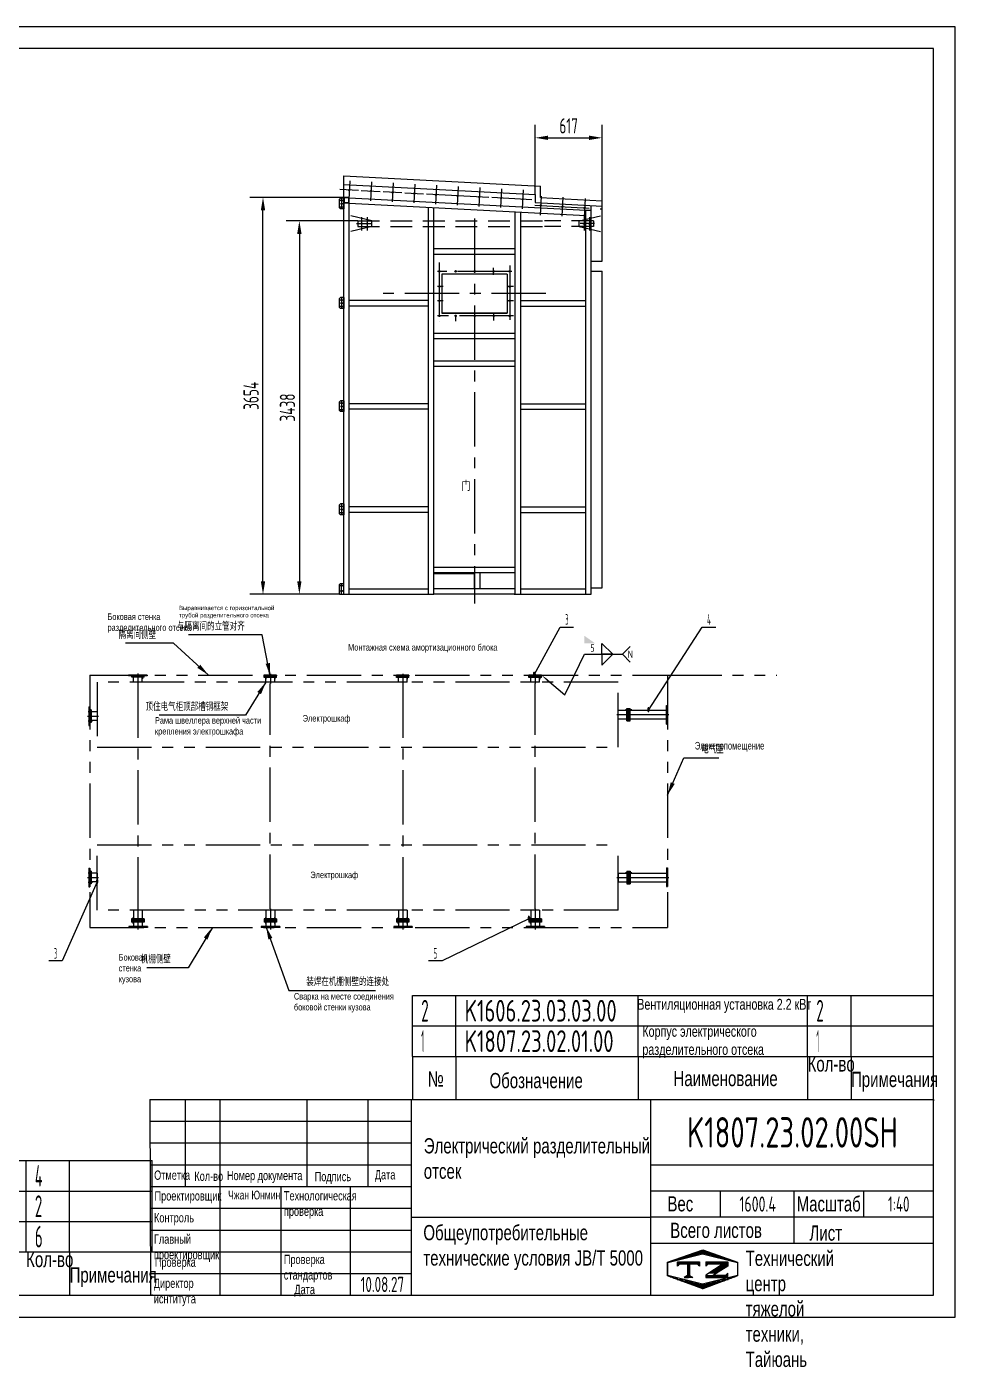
# Model space of a CAD drawing. Header units: millimetres. Extents: x 0 to 16800, y -462 to 11880.
# Drawn here: x 8246 to 16800, y -462 to 11880 of the extents above; entities that cross this region are included whole.
import ezdxf
from ezdxf.enums import TextEntityAlignment as Align

# ---------------------------------------------------------------- set-up
doc = ezdxf.new("R2010")
doc.units = ezdxf.units.MM
doc.header["$LTSCALE"] = 400
for name, pattern in [('F', [0.75, 0.5, -0.25]), ('G', [2, 1.25, -0.25, 0.25, -0.25]), ('K', [2.5, 1.25, -0.25, 0.25, -0.25, 0.25, -0.25])]:
    doc.linetypes.add(name, pattern=pattern)
for name, color, linetype in [('01', 7, 'Continuous'), ('02', 1, 'Continuous'), ('04', 2, 'F'), ('05', 4, 'G'), ('07', 6, 'K'), ('08', 1, 'Continuous'), ('11', 3, 'Continuous'), ('13', 3, 'Continuous'), ('THICK', 7, 'Continuous')]:
    doc.layers.add(name, color=color, linetype=linetype)
doc.styles.get("Standard").update_dxf_attribs({"font": 'isocp', "width": 0.707, "bigfont": 'intecad.shx'})
doc.dimstyles.new('INTE', dxfattribs={"dimscale": 40, "dimtxt": 3.5, "dimasz": 3, "dimexe": 3, "dimexo": 0, "dimgap": 1, "dimtad": 1, "dimdec": 0, "dimdsep": 46, "dimtxsty": 'Standard', "dimcen": 0, "dimclrd": 1, "dimclre": 1, "dimclrt": 3, "dimadec": 0, "dimazin": 0, "dimtfac": 1, "dimtdec": 0, "dimtmove": 0, "dimatfit": 0, "dimfxl": 1, "dimarcsym": 0})

# ---------------------------------------------------------------- blocks, each defined once
blk = doc.blocks.new('rewr')
at = {"layer": '02'}
h = blk.add_hatch(dxfattribs=at)
h.set_pattern_fill('LINE', color=256, scale=3, angle=45, style=0)
h.set_pattern_definition([(135, (68457.715, 3182.257), (6.735192, 6.735192), [])])
h.paths.add_polyline_path([(34658, 13773), (34696, 13773, -0.414214), (34702, 13767), (34702, 13729, -0.414214), (34696, 13723), (34658, 13723, -0.414214), (34652, 13729), (34652, 13767, -0.414214)])
h.paths.add_polyline_path([(34658, 13770, 0.414214), (34655, 13767), (34655, 13729, 0.414214), (34658, 13726), (34696, 13726, 0.414214), (34699, 13729), (34699, 13767, 0.414214), (34696, 13770)], flags=16)
at = {"layer": '01', "color": 7, "linetype": 'Continuous'}
for p, q in [((34652, 13767), (34652, 13729)), ((34655, 13767), (34655, 13729)), ((34696, 13773), (34658, 13773)), ((34696, 13770), (34658, 13770)), ((34658, 13726), (34696, 13726)), ((34658, 13723), (34696, 13723)), ((34699, 13729), (34699, 13767)), ((34702, 13729), (34702, 13767))]:
    blk.add_line(p, q, dxfattribs=at)
for centre, radius, start, end in [((34658, 13767), 6, 90, 180), ((34658, 13729), 6, 180, 270), ((34658, 13767), 3, 90, 180), ((34658, 13729), 3, 180, 270), ((34696, 13767), 6, 0, 90), ((34696, 13767), 3, 0, 90), ((34696, 13729), 3, 270, 0), ((34696, 13729), 6, 270, 0)]:
    blk.add_arc(centre, radius, start, end, dxfattribs=at)
blk = doc.blocks.new('*D953')
at = {"layer": '08', "color": 1, "lineweight": -2}
for p, q in [((11172, 10309), (10302, 10309)), ((10422, 6775), (10422, 10189)), ((11126, 6655), (10302, 6655))]:
    blk.add_line(p, q, dxfattribs=at)
at = {"layer": '08', "color": 1}
for points in [[(10402, 10189), (10442, 10189), (10422, 10309)], [(10402, 6775), (10442, 6775), (10422, 6655)]]:
    blk.add_solid(points, dxfattribs=at)
at = {"layer": 'Defpoints', "color": 0}
for p in [(10422, 10309), (11172, 10309), (11126, 6655)]:
    blk.add_point(p, dxfattribs=at)
at = {"layer": '08', "color": 3, "insert": (10312, 8482), "char_height": 140, "attachment_point": 5, "rotation": 90}
blk.add_mtext('3654', dxfattribs=at)
blk = doc.blocks.new('*D957')
at = {"layer": '08', "color": 1, "lineweight": -2}
for p, q in [((12929, 10335), (12929, 10978)), ((13546, 10279), (13546, 10978)), ((13049, 10858), (13426, 10858))]:
    blk.add_line(p, q, dxfattribs=at)
at = {"layer": '08', "color": 1}
for points in [[(13049, 10878), (13049, 10838), (12929, 10858)], [(13426, 10878), (13426, 10838), (13546, 10858)]]:
    blk.add_solid(points, dxfattribs=at)
at = {"layer": 'Defpoints', "color": 0}
for p in [(13546, 10858), (12929, 10335), (13546, 10279)]:
    blk.add_point(p, dxfattribs=at)
at = {"layer": '08', "color": 3, "insert": (13238, 10968), "char_height": 140, "attachment_point": 5}
blk.add_mtext('617', dxfattribs=at)
blk = doc.blocks.new('rer')
at = {"layer": '04', "color": 2, "linetype": 'F'}
for p, q in [((3851, 2794), (3801, 3004)), ((3901, 2794), (3951, 3004)), ((3851, 2924), (3851, 1203)), ((3876, 2936), (3876, 2802)), ((3901, 2924), (3901, 1203)), ((3851, 2794), (3901, 2794)), ((3851, 754), (3851, 1203)), ((3901, 754), (3901, 1203)), ((3851, 884), (3801, 674)), ((3851, 884), (3901, 884)), ((3876, 742), (3876, 875)), ((3901, 884), (3951, 674))]:
    blk.add_line(p, q, dxfattribs=at)
at = {"layer": '04', "color": 2, "linetype": 'F', "ltscale": 0.8}
for p, q in [((3935, 2889), (3812, 2889)), ((3935, 2839), (3812, 2839)), ((3901, 2924), (3851, 2924)), ((3935, 839), (3812, 839)), ((3935, 789), (3812, 789)), ((3901, 754), (3851, 754))]:
    blk.add_line(p, q, dxfattribs=at)
at = {"layer": '04', "color": 2, "linetype": 'F'}
for centre in [(3876, 2889), (3876, 2839), (3876, 839), (3876, 789)]:
    blk.add_circle(centre, 6, dxfattribs=at)
blk = doc.blocks.new('*D959')
at = {"layer": '08', "color": 1, "lineweight": -2}
for p, q in [((11296, 10093), (10637, 10093)), ((10757, 9973), (10757, 6775)), ((10968, 6655), (10637, 6655))]:
    blk.add_line(p, q, dxfattribs=at)
at = {"layer": '08', "color": 1}
for points in [[(10737, 9973), (10777, 9973), (10757, 10093)], [(10737, 6775), (10777, 6775), (10757, 6655)]]:
    blk.add_solid(points, dxfattribs=at)
at = {"layer": 'Defpoints', "color": 0}
for p in [(11296, 10093), (10757, 6655), (10968, 6655)]:
    blk.add_point(p, dxfattribs=at)
at = {"layer": '08', "color": 3, "insert": (10647, 8374), "char_height": 140, "attachment_point": 5, "rotation": 90}
blk.add_mtext('3438', dxfattribs=at)
blk = doc.blocks.new('61')
at = {"layer": '01', "color": 7, "linetype": 'Continuous'}
for p, q in [((4884, 5596), (4769, 5596)), ((4769, 5596), (4769, 5588)), ((4769, 5582), (4769, 5588)), ((4884, 5588), (4769, 5588)), ((4884, 5586), (4769, 5586)), ((4884, 5584), (4769, 5584)), ((4769, 5574), (4769, 5582)), ((4884, 5582), (4769, 5582)), ((4884, 5574), (4769, 5574)), ((4787, 5532), (4787, 5574)), ((4867, 5532), (4867, 5574)), ((4884, 5596), (4884, 5588)), ((4884, 5582), (4884, 5588)), ((4884, 5574), (4884, 5582)), ((4867, 5532), (4787, 5532))]:
    blk.add_line(p, q, dxfattribs=at)
at = {"layer": '05', "color": 4, "linetype": 'G'}
for p, q in [((4784, 5600), (4784, 5559)), ((4827, 5606), (4827, 5519)), ((4869, 5600), (4869, 5559))]:
    blk.add_line(p, q, dxfattribs=at)
blk = doc.blocks.new('25')
at = {"layer": '01', "color": 7, "linetype": 'Continuous'}
for p, q in [((4388, 5983), (4218, 5983)), ((4218, 5983), (4218, 5975)), ((4388, 5975), (4218, 5975)), ((4246, 5971), (4246, 5975)), ((4361, 5973), (4246, 5973)), ((4361, 5971), (4246, 5971)), ((4246, 5963), (4246, 5971)), ((4361, 5963), (4246, 5963)), ((4361, 5971), (4361, 5975)), ((4361, 5963), (4361, 5971)), ((4388, 5983), (4388, 5975)), ((4343, 5919), (4263, 5919))]:
    blk.add_line(p, q, dxfattribs=at)
at = {"layer": '01'}
for p, q in [((4263, 5919), (4263, 5963)), ((4343, 5919), (4343, 5963))]:
    blk.add_line(p, q, dxfattribs=at)
at = {"layer": '05', "color": 4, "linetype": 'G'}
for p, q in [((4261, 5989), (4261, 5948)), ((4303, 5996), (4303, 5906)), ((4346, 5989), (4346, 5948))]:
    blk.add_line(p, q, dxfattribs=at)
blk = doc.blocks.new('62')
at = {"layer": '01', "color": 7, "linetype": 'Continuous'}
for p, q in [((3085, 3662), (3085, 3492)), ((3085, 3662), (3093, 3662)), ((3093, 3662), (3093, 3492)), ((3097, 3634), (3093, 3634)), ((3095, 3634), (3095, 3519)), ((3105, 3634), (3097, 3634)), ((3097, 3634), (3097, 3519)), ((3105, 3634), (3105, 3519)), ((3162, 3617), (3162, 3537)), ((3085, 3492), (3093, 3492)), ((3097, 3519), (3093, 3519)), ((3105, 3519), (3097, 3519))]:
    blk.add_line(p, q, dxfattribs=at)
at = {"layer": '01'}
for p, q in [((3162, 3617), (3105, 3617)), ((3162, 3537), (3105, 3537))]:
    blk.add_line(p, q, dxfattribs=at)
at = {"layer": '05', "color": 4, "linetype": 'G'}
for p, q in [((3079, 3619), (3120, 3619)), ((3073, 3577), (3175, 3577)), ((3079, 3534), (3120, 3534))]:
    blk.add_line(p, q, dxfattribs=at)
blk = doc.blocks.new('65')
at = {"layer": '01', "color": 7, "linetype": 'Continuous'}
for p, q in [((4884, 2840), (4769, 2840)), ((4769, 2840), (4769, 2810)), ((4787, 2920), (4787, 2840)), ((4867, 2920), (4787, 2920)), ((4867, 2920), (4867, 2840)), ((4884, 2840), (4884, 2810)), ((4914, 2769), (4744, 2769)), ((4744, 2769), (4744, 2761)), ((4914, 2761), (4744, 2761)), ((4884, 2832), (4769, 2832)), ((4884, 2824), (4769, 2824)), ((4884, 2822), (4769, 2822)), ((4884, 2820), (4769, 2820)), ((4884, 2818), (4769, 2818)), ((4884, 2810), (4769, 2810)), ((4787, 2810), (4787, 2769)), ((4867, 2810), (4867, 2769)), ((4914, 2769), (4914, 2761))]:
    blk.add_line(p, q, dxfattribs=at)
at = {"layer": '05', "color": 4, "linetype": 'G'}
for p, q in [((4784, 2796), (4784, 2853)), ((4827, 2932), (4827, 2740)), ((4869, 2796), (4869, 2853))]:
    blk.add_line(p, q, dxfattribs=at)
blk = doc.blocks.new('64')
at = {"layer": '01', "color": 7, "linetype": 'Continuous'}
for p, q in [((9426, 5037), (9426, 5117)), ((9426, 5117), (9506, 5117)), ((9506, 5019), (9506, 5134)), ((9506, 5134), (9536, 5134)), ((9514, 5019), (9514, 5134)), ((9522, 5019), (9522, 5134)), ((9524, 5019), (9524, 5134)), ((9526, 5019), (9526, 5134)), ((9528, 5019), (9528, 5134)), ((9536, 5019), (9536, 5134)), ((9536, 5117), (9873, 5117)), ((9873, 4989), (9873, 5159)), ((9873, 5159), (9881, 5159)), ((9881, 4989), (9881, 5159)), ((9426, 5037), (9506, 5037)), ((9506, 5019), (9536, 5019)), ((9536, 5037), (9873, 5037)), ((9873, 4989), (9881, 4989))]:
    blk.add_line(p, q, dxfattribs=at)
at = {"layer": '05', "color": 4, "linetype": 'G'}
for p, q in [((9414, 5077), (9893, 5077)), ((9551, 5119), (9494, 5119)), ((9551, 5034), (9494, 5034))]:
    blk.add_line(p, q, dxfattribs=at)
blk = doc.blocks.new('*U963', base_point=(13652, 4944))
at = {"layer": '01'}
for points in [[(14209, 5235), (14309, 5135), (14209, 5135)], [(14209, 5035), (14309, 5135), (14209, 5135)]]:
    blk.add_lwpolyline(points, close=True, dxfattribs=at)
blk.add_solid([(14049, 5305), (14149, 5235), (14049, 5135), (14049, 5235)], dxfattribs=at)
at = {"layer": '02'}
for points in [[(14470, 5206), (14399, 5135), (14470, 5064)], [(13706, 4899), (13868, 4763), (14049, 5135), (14399, 5135)]]:
    blk.add_lwpolyline(points, dxfattribs=at)
blk.add_lwpolyline([(13652, 4944, 0, 16, 0), (13706, 4899, 16, 16, 0)], format="xyseb", dxfattribs=at)
at = {"layer": '13', "width": 0.707}
blk.add_text('5', height=70, dxfattribs=at).set_placement((14103, 5158))
at = {"layer": '13', "width": 1.010989}
blk.add_text('N', height=70, dxfattribs=at).set_placement((14449, 5100), (14495, 5100), align=Align.FIT)
blk = doc.blocks.new('*U982')
at = {"layer": '01'}
for points in [[(415, 292), (25, 292)], [(25, 292), (25, 5)], [(415, 5), (415, 292)], [(25, 5), (415, 5)]]:
    blk.add_lwpolyline(points, dxfattribs=at)
at = {"layer": '02'}
for points in [[(420, 297), (0, 297)], [(0, 297), (0, 0)], [(420, 0), (420, 297)], [(0, 0), (420, 0)]]:
    blk.add_lwpolyline(points, dxfattribs=at)
blk = doc.blocks.new('*U985')
at = {"layer": '01'}
for p, q in [((0, -280), (0, 0)), ((4800, -280), (4800, 0))]:
    blk.add_line(p, q, dxfattribs=at)
at = {"layer": '02'}
for p, q in [((0, 0), (400, 0)), ((400, -280), (400, 0)), ((400, 0), (2080, 0)), ((2080, -280), (2080, 0)), ((2080, 0), (3640, 0)), ((3640, -280), (3640, 0)), ((3640, 0), (4040, 0)), ((4040, -280), (4040, 0)), ((4040, 0), (4800, 0))]:
    blk.add_line(p, q, dxfattribs=at)
blk = doc.blocks.new('*U986')
at = {"layer": '01'}
for p, q in [((0, -280), (0, 0)), ((0, 0), (400, 0)), ((400, 0), (2080, 0)), ((2080, 0), (3640, 0)), ((3640, 0), (4040, 0)), ((4040, 0), (4800, 0)), ((4800, -280), (4800, 0))]:
    blk.add_line(p, q, dxfattribs=at)
at = {"layer": '02'}
for p, q in [((400, -280), (400, 0)), ((2080, -280), (2080, 0)), ((3640, -280), (3640, 0)), ((4040, -280), (4040, 0))]:
    blk.add_line(p, q, dxfattribs=at)
blk = doc.blocks.new('*U989')
at = {"layer": '01'}
for p, q in [((0, -280), (0, 0)), ((4800, -280), (4800, 0))]:
    blk.add_line(p, q, dxfattribs=at)
at = {"layer": '02'}
for p, q in [((0, 0), (400, 0)), ((400, -280), (400, 0)), ((400, 0), (2080, 0)), ((2080, -280), (2080, 0)), ((2080, 0), (3640, 0)), ((3640, -280), (3640, 0)), ((3640, 0), (4040, 0)), ((4040, -280), (4040, 0)), ((4040, 0), (4800, 0))]:
    blk.add_line(p, q, dxfattribs=at)
blk = doc.blocks.new('*U990')
at = {"layer": '01'}
for p, q in [((0, -280), (0, 0)), ((4800, -280), (4800, 0))]:
    blk.add_line(p, q, dxfattribs=at)
at = {"layer": '02'}
for p, q in [((0, 0), (400, 0)), ((400, -280), (400, 0)), ((400, 0), (2080, 0)), ((2080, -280), (2080, 0)), ((2080, 0), (3640, 0)), ((3640, -280), (3640, 0)), ((3640, 0), (4040, 0)), ((4040, -280), (4040, 0)), ((4040, 0), (4800, 0))]:
    blk.add_line(p, q, dxfattribs=at)
blk = doc.blocks.new('*U991')
at = {"layer": '01'}
for p, q in [((0, -280), (0, 0)), ((0, 0), (400, 0)), ((400, 0), (2080, 0)), ((2080, 0), (3640, 0)), ((3640, 0), (4040, 0)), ((4040, 0), (4800, 0)), ((4800, -280), (4800, 0))]:
    blk.add_line(p, q, dxfattribs=at)
at = {"layer": '02'}
for p, q in [((400, -280), (400, 0)), ((2080, -280), (2080, 0)), ((3640, -280), (3640, 0)), ((4040, -280), (4040, 0))]:
    blk.add_line(p, q, dxfattribs=at)
blk = doc.blocks.new('*X995')
at = {"color": 0}
for p, q in [((127.06, 7.8), (132.06, 7.8)), ((127.06, 7.5), (132.06, 7.5)), ((127.06, 7.2), (127.32, 7.2)), ((129.23, 6.3), (131.04, 6.3)), ((129.7, 6.6), (131.51, 6.6)), ((130.16, 6.9), (131.98, 6.9)), ((130.62, 7.2), (132.06, 7.2)), ((127.84, 5.4), (129.64, 5.4)), ((128.3, 5.7), (130.1, 5.7)), ((128.77, 6), (130.57, 6))]:
    blk.add_line(p, q, dxfattribs=at)
blk = doc.blocks.new('*X996')
at = {"color": 0}
for p, q in [((127.06, 4.8), (132.06, 4.8)), ((127.06, 4.5), (132.06, 4.5)), ((131.84, 5.1), (132.06, 5.1))]:
    blk.add_line(p, q, dxfattribs=at)
blk = doc.blocks.new('*X994')
at = {"color": 0}
for p, q in [((122.34, 4.5), (123.72, 4.5)), ((122.82, 4.8), (123.24, 4.8))]:
    blk.add_line(p, q, dxfattribs=at)
blk = doc.blocks.new('*X993')
at = {"color": 0}
for p, q in [((120.53, 7.8), (125.53, 7.8)), ((120.53, 7.5), (125.53, 7.5)), ((120.53, 7.2), (120.79, 7.2)), ((125.27, 7.2), (125.53, 7.2))]:
    blk.add_line(p, q, dxfattribs=at)
blk = doc.blocks.new('*X992')
at = {"color": 0}
for p, q in [((122.38, 9.3), (124.32, 9.3)), ((123.24, 9.6), (125.52, 9.6)), ((124.1, 9.9), (128.52, 9.9)), ((124.97, 10.2), (127.67, 10.2)), ((125.83, 10.5), (126.82, 10.5)), ((127.02, 9.6), (129.37, 9.6)), ((128.22, 9.3), (130.22, 9.3)), ((118.22, 7.8), (118.32, 7.8)), ((118.22, 7.5), (118.27, 7.5)), ((118.22, 7.2), (118.27, 7.2)), ((118.22, 6.9), (118.27, 6.9)), ((118.22, 6.6), (118.27, 6.6)), ((118.22, 6.3), (118.27, 6.3)), ((118.94, 8.1), (119.52, 8.1)), ((119.8, 8.4), (120.72, 8.4)), ((120.66, 8.7), (121.92, 8.7)), ((121.52, 9), (123.12, 9)), ((129.42, 9), (131.07, 9)), ((130.62, 8.7), (131.92, 8.7)), ((131.82, 8.4), (132.77, 8.4)), ((133.02, 8.1), (133.62, 8.1)), ((134.22, 7.8), (134.32, 7.8)), ((134.27, 7.5), (134.32, 7.5)), ((134.27, 7.2), (134.32, 7.2)), ((134.27, 6.9), (134.32, 6.9)), ((134.27, 6.6), (134.32, 6.6)), ((134.27, 6.3), (134.32, 6.3)), ((118.22, 6), (118.27, 6)), ((118.22, 5.7), (118.27, 5.7)), ((118.22, 5.4), (118.27, 5.4)), ((118.22, 5.1), (118.27, 5.1)), ((118.22, 4.8), (118.27, 4.8)), ((118.79, 4.5), (119.42, 4.5)), ((119.61, 4.2), (120.62, 4.2)), ((120.43, 3.9), (121.82, 3.9)), ((121.26, 3.6), (123.02, 3.6)), ((122.08, 3.3), (124.22, 3.3)), ((128.32, 3.3), (130.51, 3.3)), ((129.52, 3.6), (131.32, 3.6)), ((130.72, 3.9), (132.14, 3.9)), ((131.92, 4.2), (132.95, 4.2)), ((133.12, 4.5), (133.76, 4.5)), ((134.27, 6), (134.32, 6)), ((134.27, 5.7), (134.32, 5.7)), ((134.27, 5.4), (134.32, 5.4)), ((134.27, 5.1), (134.32, 5.1)), ((134.27, 4.8), (134.32, 4.8)), ((122.91, 3), (125.42, 3)), ((123.73, 2.7), (128.89, 2.7)), ((124.55, 2.4), (128.07, 2.4)), ((125.38, 2.1), (127.26, 2.1)), ((126.2, 1.8), (126.45, 1.8)), ((127.12, 3), (129.7, 3))]:
    blk.add_line(p, q, dxfattribs=at)

msp = doc.modelspace()

# ---------------------------------------------------------------- linework, layer by layer
for p, q in [((11800, 2400), (11800, 2003.4)), ((12200, 2400), (12200, 2003.4)), ((13880, 2400), (13880, 2003.4)), ((15440, 2400), (15440, 2003.4)), ((15840, 2400), (15840, 2003.4)), ((4600, 600), (9385.1, 600)), ((8640, 600), (8640, 200))]:
    msp.add_line(p, q)
at = {"layer": '01', "color": 7, "linetype": 'Continuous'}
for p, q in [((11166.3, 6655.2), (11166.3, 10508.9)), ((11166.3, 10508.9), (12979.3, 10413.8)), ((11166.3, 10428.8), (12929.3, 10336.4)), ((12979.3, 10308.7), (12979.3, 10413.8)), ((11215.4, 10306), (13396.3, 10191.7)), ((11216.3, 6655.2), (11216.3, 10306)), ((11216.3, 10255.9), (13396.3, 10141.6)), ((12929.3, 10334.9), (12929.3, 10261.3)), ((12929.3, 10261.3), (13546.3, 10228.9)), ((12979.3, 10308.7), (13546.3, 10279)), ((13546.3, 9721.9), (13546.3, 10279)), ((11946.3, 6655.2), (11946.3, 10217.6)), ((11996.3, 6655.2), (11996.3, 10215)), ((12746.3, 6655.2), (12746.3, 10175.7)), ((12796.3, 6655.2), (12796.3, 10173.1)), ((13396.3, 6655.2), (13396.3, 10191.7)), ((13446.3, 6655.2), (13446.3, 10234.2)), ((11996.3, 9837.6), (12746.3, 9837.6)), ((11996.3, 9787.6), (12746.3, 9787.6)), ((13446.3, 9721.9), (13546.3, 9721.9)), ((13446.3, 9629.7), (13546.3, 9629.7)), ((13546.3, 6715.2), (13546.3, 9629.7)), ((11946.3, 9358.9), (11216.3, 9358.9)), ((11946.3, 9308.9), (11216.3, 9308.9)), ((12796.3, 9358.9), (13396.3, 9358.9)), ((12796.3, 9308.9), (13396.3, 9308.9)), ((11996.3, 9058.9), (12746.3, 9058.9)), ((11996.3, 9008.9), (12746.3, 9008.9)), ((11996.3, 8805.2), (12746.3, 8805.2)), ((11996.3, 8755.2), (12746.3, 8755.2)), ((11946.3, 8408.9), (11216.3, 8408.9)), ((12796.3, 8408.9), (13396.3, 8408.9)), ((11946.3, 8358.9), (11216.3, 8358.9)), ((12796.3, 8358.9), (13396.3, 8358.9)), ((11946.3, 7458.9), (11216.3, 7458.9)), ((11946.3, 7408.9), (11216.3, 7408.9)), ((12796.3, 7458.9), (13396.3, 7458.9)), ((12796.3, 7408.9), (13396.3, 7408.9)), ((11996.3, 6905.2), (12746.3, 6905.2)), ((11996.3, 6855.2), (12746.3, 6855.2)), ((11996.3, 6845.2), (12371.3, 6845.2)), ((12371.3, 6705.2), (12371.3, 6855.2)), ((12421.3, 6855.2), (12421.3, 6705.2)), ((11136.3, 6755.2), (11126.3, 6745.2)), ((11126.3, 6655.2), (11126.3, 6745.2)), ((11136.3, 6755.2), (11166.3, 6755.2)), ((11216.3, 6705.2), (11946.3, 6705.2)), ((12796.3, 6705.2), (13396.3, 6705.2)), ((13446.3, 6715.2), (13546.3, 6715.2)), ((11126.3, 6655.2), (11166.3, 6655.2)), ((11166.3, 6655.2), (11996.3, 6655.2)), ((12736.3, 6655.2), (13446.3, 6655.2))]:
    msp.add_line(p, q, dxfattribs=at)
at = {"layer": '01'}
for p, q in [((11136.3, 10302.9), (11126.3, 10292.9)), ((11126.3, 10212.9), (11126.3, 10292.9)), ((11166.3, 10302.9), (11136.3, 10302.9)), ((11166.3, 10302.9), (11166.3, 10202.9)), ((11126.3, 10212.9), (11136.3, 10202.9)), ((11166.3, 10202.9), (11136.3, 10202.9)), ((13396.3, 10191.7), (13446.3, 10191.7)), ((12671.3, 9603.2), (12071.3, 9603.2)), ((11136.3, 9386.9), (11126.3, 9376.9)), ((11166.3, 9386.9), (11136.3, 9386.9)), ((11166.3, 9386.9), (11166.3, 9286.9)), ((11126.3, 9296.9), (11126.3, 9376.9)), ((11126.3, 9296.9), (11136.3, 9286.9)), ((11166.3, 9286.9), (11136.3, 9286.9)), ((12046.3, 9170.3), (12046.3, 9170.3)), ((12671.3, 9243.2), (12071.3, 9243.2)), ((11136.3, 8436.9), (11126.3, 8426.9)), ((11126.3, 8346.9), (11126.3, 8426.9)), ((11166.3, 8436.9), (11136.3, 8436.9)), ((11166.3, 8436.9), (11166.3, 8336.9)), ((11126.3, 8346.9), (11136.3, 8336.9)), ((11166.3, 8336.9), (11136.3, 8336.9)), ((11136.3, 7486.9), (11126.3, 7476.9)), ((11126.3, 7396.9), (11126.3, 7476.9)), ((11166.3, 7486.9), (11136.3, 7486.9)), ((11166.3, 7486.9), (11166.3, 7386.9)), ((11126.3, 7396.9), (11136.3, 7386.9)), ((11166.3, 7386.9), (11136.3, 7386.9)), ((12371.3, 6705.2), (12371.3, 6855.2)), ((12746.3, 6705.2), (11996.3, 6705.2)), ((12736.3, 6655.2), (11996.3, 6655.2))]:
    msp.add_line(p, q, dxfattribs=at)
for centre, radius in [((11216.3, 10376.1), 6), ((11415.9, 10365.6), 6), ((11146.3, 10279.9), 6), ((11146.3, 10249.9), 6), ((11615.8, 10355.1), 6), ((11815.5, 10344.7), 6), ((12015.2, 10334.2), 6), ((12216.8, 10323.6), 6), ((12416.5, 10313.2), 6), ((12616.2, 10302.7), 6), ((12816, 10292.2), 6), ((11146.3, 10219.9), 6), ((12979.3, 10233.6), 6), ((13179, 10223.1), 6), ((13387, 10212.2), 6), ((12046.3, 9628.2), 6.5), ((12196.3, 9628.2), 6.5), ((12371.3, 9628.2), 6.5), ((12546.3, 9628.2), 6.5), ((12696.3, 9628.2), 6.5), ((12696.3, 9628.2), 6.5), ((12046.3, 9487.8), 6.5), ((12696.3, 9487.8), 6.5), ((11146.3, 9363.9), 6), ((11146.3, 9333.9), 6), ((11146.3, 9303.9), 6), ((12046.3, 9357.8), 6.5), ((12696.3, 9357.8), 6.5), ((12046.3, 9217.8), 6.5), ((12196.3, 9217.8), 6.5), ((12371.3, 9217.8), 6.5), ((12546.3, 9217.8), 6.5), ((12696.3, 9217.8), 6.5), ((11146.3, 8413.9), 6), ((11146.3, 8383.9), 6), ((11146.3, 8353.9), 6), ((11146.3, 7463.9), 6), ((11146.3, 7433.9), 6), ((11146.3, 7403.9), 6)]:
    msp.add_circle(centre, radius, dxfattribs=at)
at = {"layer": '01', "color": 7, "linetype": 'Continuous'}
for centre in [(11146.3, 6735.2), (11146.3, 6685.2)]:
    msp.add_circle(centre, 6, dxfattribs=at)
at = {"layer": '01'}
for p in [(16600, 2000), (16600, 1999.3), (16600, 1995.2), (16600, 1994.5), (9400, 200)]:
    msp.add_point(p, dxfattribs=at)
at = {"layer": '02'}
for p, q in [((12919.3, 5913), (13159.7, 6353.4)), ((13159.7, 6353.4), (13283.7, 6353.4)), ((13973, 5587), (14469.4, 6353.4)), ((14469.4, 6353.4), (14593.4, 6353.4)), ((8894.5, 4007), (8573, 3278.2)), ((12872, 3667), (12072, 3278.2)), ((8573, 3278.2), (8449, 3278.2)), ((12072, 3278.2), (11948, 3278.2))]:
    msp.add_line(p, q, dxfattribs=at)
at = {"layer": '05'}
for p, q in [((11303.2, 10371.5), (11129.4, 10380.6)), ((11220.9, 10462.9), (11211.7, 10289.2)), ((11501.1, 10361.1), (11327.3, 10370.2)), ((11420.7, 10452.5), (11411.6, 10278.7)), ((11620.3, 10442), (11611.2, 10268.2)), ((11820, 10431.5), (11810.9, 10257.8)), ((12019.8, 10421.1), (12010.7, 10247.3)), ((12221.3, 10410.5), (12212.2, 10236.7)), ((12421.1, 10400), (12412, 10226.3)), ((12620.8, 10389.6), (12611.7, 10215.8)), ((12820.5, 10379.1), (12811.4, 10205.3)), ((11702.6, 10350.6), (11528.9, 10359.7)), ((11902.4, 10340.1), (11728.6, 10349.2)), ((12503.4, 10308.6), (12329.6, 10317.7)), ((12983.9, 10320.5), (12974.7, 10146.7)), ((13183.6, 10310), (13174.5, 10136.3)), ((13391.5, 10299.1), (13382.4, 10125.4)), ((12371.3, 10114.8), (12371.3, 6570.5)), ((9269.5, 5833.7), (9269.5, 3759.3)), ((10489.5, 3759.3), (10489.5, 5833.7)), ((11709.5, 5833.7), (11709.5, 3759.3)), ((12929.5, 3759.3), (12929.5, 5833.7))]:
    msp.add_line(p, q, dxfattribs=at)
at = {"layer": '05', "color": 142, "linetype": 'G'}
for p, q in [((11158.1, 10279.9), (11134.2, 10279.9)), ((11156.6, 10249.9), (11134.8, 10249.9)), ((11146.3, 10302.9), (11146.3, 10202.9)), ((12329.6, 10317.7), (11928.3, 10338.7)), ((12900.1, 10287.8), (12529.4, 10307.2)), ((11157.1, 10219.9), (11131.8, 10219.9)), ((12928, 10236.3), (13545, 10204)), ((11146.3, 9386.9), (11146.3, 9286.9)), ((11157.1, 9303.9), (11131.8, 9303.9)), ((11158.1, 9363.9), (11134.2, 9363.9)), ((11156.6, 9333.9), (11134.8, 9333.9)), ((11158.1, 8413.9), (11134.2, 8413.9)), ((11146.3, 8436.9), (11146.3, 8336.9)), ((11157.1, 8353.9), (11131.8, 8353.9)), ((11156.6, 8383.9), (11134.8, 8383.9)), ((11158.1, 7463.9), (11134.2, 7463.9)), ((11156.6, 7433.9), (11134.8, 7433.9)), ((11146.3, 7486.9), (11146.3, 7386.9)), ((11157.1, 7403.9), (11131.8, 7403.9)), ((11126.3, 6735.2), (11166.3, 6735.2)), ((11126.3, 6685.2), (11166.3, 6685.2)), ((11146.3, 6655.2), (11146.3, 6745.2))]:
    msp.add_line(p, q, dxfattribs=at)
at = {"layer": '05', "color": 4, "linetype": 'G'}
for p, q in [((12714.4, 9628.2), (12029.7, 9628.2)), ((12046.3, 9708.9), (12046.3, 9170.3)), ((12546.3, 9597.6), (12546.3, 9661.7)), ((12696.3, 9680.8), (12696.3, 9181.6)), ((13028.5, 9423.2), (11488.6, 9423.2)), ((12081.3, 9487.8), (12031.1, 9487.8)), ((12731.3, 9487.8), (12681.1, 9487.8)), ((12081.3, 9357.8), (12031.1, 9357.8)), ((12731.3, 9357.8), (12681.1, 9357.8)), ((12731.3, 9217.8), (11996.3, 9217.8)), ((12196.3, 9227.6), (12196.3, 9168.6)), ((12546.3, 9238.9), (12546.3, 9174.7))]:
    msp.add_line(p, q, dxfattribs=at)
at = {"layer": '05', "color": 0, "linetype": 'ByBlock'}
for p, q in [((12071.3, 9603.2), (12071.3, 9243.2)), ((12671.3, 9603.2), (12671.3, 9243.2))]:
    msp.add_line(p, q, dxfattribs=at)
at = {"layer": '07', "color": 0, "linetype": 'ByBlock'}
msp.add_line((12071.3, 9243.2), (12671.3, 9243.2), dxfattribs=at)
at = {"layer": '07', "color": 6, "linetype": 'K'}
for p, q in [((8825.5, 5911), (14149.5, 5911)), ((8825.5, 5911), (8825.5, 3588)), ((13694.5, 5847), (8894.5, 5847)), ((8894.5, 5847), (8894.5, 5247)), ((13694.5, 5247), (13694.5, 5847)), ((14149.5, 5911), (14149.5, 3588)), ((14149.5, 5911), (15157.8, 5911)), ((8894.5, 5247), (13694.5, 5247)), ((8894.5, 3747), (8894.5, 4347)), ((8894.5, 4347), (13694.5, 4347)), ((13694.5, 3747), (13694.5, 4347)), ((13694.5, 3747), (8894.5, 3747)), ((8825.5, 3588), (14149.5, 3588))]:
    msp.add_line(p, q, dxfattribs=at)
at = {"layer": '11'}
msp.add_line((11800, 2400), (16600, 2400), dxfattribs=at)
at = {"layer": 'THICK'}
for p, q in [((9380.8, 2003.4), (9386.3, 200)), ((9380.8, 2003.4), (16600, 2003.4)), ((9706.8, 2002.6), (9706.8, 2003.4)), ((9706.9, 1201.9), (9706.9, 2003.4)), ((10027.5, 200), (10027.5, 2003.4)), ((10829, 1201.9), (10829, 2003.4)), ((11390.1, 1201.9), (11390.1, 2003.4)), ((11790.9, 200), (11790.9, 2003.4)), ((13995, 200), (13995, 2003.4)), ((16600, 200), (16600, 2003.4)), ((9386.3, 1402.3), (11790.9, 1402.3)), ((13995, 1402.3), (16600, 1402.3)), ((9386.3, 1201.9), (11790.9, 1201.9)), ((10588.6, 200), (10588.6, 1201.9)), ((11229.8, 200), (11229.8, 1201.9)), ((13995, 1161.8), (16600, 1161.8)), ((14636.3, 921.4), (14636.3, 1161.8)), ((15317.6, 680.9), (15317.6, 1161.8)), ((15958.8, 921.4), (15958.8, 1161.8)), ((11790.9, 917.9), (13995, 917.9)), ((13995, 921.4), (16600, 921.4)), ((13995, 680.9), (16600, 680.9)), ((9386.3, 200), (16600, 200))]:
    msp.add_line(p, q, dxfattribs=at)
at = {"layer": 'THICK', "color": 3}
for p, q in [((9386.3, 1803), (11790.9, 1803)), ((9386.3, 1602.7), (11790.9, 1602.7)), ((9386.3, 1001.5), (11790.9, 1001.5)), ((9386.3, 801.1), (11790.9, 801.1)), ((14149.4, 504.8), (14474.2, 618)), ((14474.2, 618), (14794.8, 504.8)), ((9386.3, 600.8), (11790.9, 600.8)), ((14149.4, 378.8), (14149.4, 504.8)), ((14151.5, 502.3), (14472.1, 582.4)), ((14151.5, 382), (14151.5, 502.3)), ((14242.1, 468.5), (14242.1, 508.6)), ((14242.1, 508.6), (14442.4, 508.6)), ((14442.4, 508.6), (14442.4, 468.5)), ((14472.1, 582.4), (14792.8, 502.3)), ((14503.8, 508.6), (14503.8, 468.5)), ((14503.8, 508.6), (14704.2, 508.6)), ((14704.2, 508.6), (14704.2, 468.5)), ((14792.8, 502.3), (14792.8, 382)), ((14794.8, 504.8), (14794.8, 378.8)), ((9386.3, 400.4), (11790.9, 400.4)), ((14474.2, 260.6), (14149.4, 378.8)), ((14472.1, 301.9), (14151.5, 382)), ((14262.1, 488.5), (14242.1, 468.5)), ((14422.4, 488.5), (14262.1, 488.5)), ((14342.3, 388), (14303.4, 363.5)), ((14333.5, 488.7), (14333.5, 378.8)), ((14342.3, 488.7), (14342.3, 378.8)), ((14342.3, 388), (14381.1, 363.5)), ((14352.3, 488.7), (14352.3, 378.8)), ((14442.4, 468.5), (14422.4, 488.5)), ((14792.8, 382), (14472.1, 301.9)), ((14794.8, 378.8), (14474.2, 260.6)), ((14503.8, 468.5), (14523.8, 488.5)), ((14661.6, 488.5), (14503.8, 386.4)), ((14503.8, 386.4), (14503.8, 363.5)), ((14523.8, 488.5), (14661.6, 488.5)), ((14601.5, 403.2), (14570.9, 383.6)), ((14684.1, 383.6), (14570.9, 383.6)), ((14704.2, 468.9), (14601.5, 403.2)), ((14704.2, 403.6), (14684.1, 383.6)), ((14704.2, 363.5), (14704.2, 403.6)), ((14303.4, 363.5), (14342.3, 363.5)), ((14381.1, 363.5), (14342.3, 363.5)), ((14503.8, 363.5), (14704.2, 363.5))]:
    msp.add_line(p, q, dxfattribs=at)
for p in [(9386.3, 400.4), (9386.3, 200)]:
    msp.add_point(p, dxfattribs=at)

# ---------------------------------------------------------------- block references
at = {"layer": '01', "rotation": 90}
msp.add_blockref('rer', (14220, 6191.5), dxfattribs=at)
at = {"layer": '01'}
for name, p in [('25', (4966, -72.2)), ('61', (5662.7, 315)), ('61', (6882.7, 315)), ('61', (8102.7, 315)), ('62', (5732.5, 1955.7)), ('64', (4268.2, 470.4)), ('62', (5732.5, 470.4)), ('65', (4442.7, 826.8)), ('65', (5662.7, 826.8)), ('65', (6882.7, 826.8)), ('65', (8102.7, 826.8))]:
    msp.add_blockref(name, p, dxfattribs=at)
at = {"layer": '01', "xscale": -1, "rotation": 180}
msp.add_blockref('64', (4268.2, 9123.7), dxfattribs=at)
at = {"layer": '02'}
msp.add_blockref('*U963', (12987, 5911), dxfattribs=at)
at = {"layer": '07'}
msp.add_blockref('rewr', (-23485.7, -3464.4), dxfattribs=at)
at = {"layer": '11', "xscale": 40, "yscale": 40, "zscale": 40}
msp.add_blockref('*U982', (0, 0), dxfattribs=at)
at = {"layer": '11'}
for name, p in [('*U986', (11800, 2960)), ('*U985', (11800, 2680)), ('*U991', (4600, 1440)), ('*U990', (4600, 1160)), ('*U989', (4600, 880))]:
    msp.add_blockref(name, p, dxfattribs=at)
at = {"layer": 'THICK', "color": 3, "xscale": 40.07616838704661, "yscale": 40.07616838703098, "zscale": 40.07616838703088}
for name in ['*X992', '*X993', '*X995', '*X994', '*X996']:
    msp.add_blockref(name, (9411.6, 190.2), dxfattribs=at)

# ---------------------------------------------------------------- texts
at = {"insert": (10100.7, 1162.7), "char_height": 79.968, "attachment_point": 1}
msp.add_mtext('{\\fArial|b0|i0|c204|p34;\\C3;Чжан Юнмин}', dxfattribs=at)
at = {"layer": '01', "attachment_point": 1}
for s, insert, char_height, width in [('门', (12249.4, 7694.9), 87.5, 276.123), ('{\\fArial|b0|i0|c204|p34;Технический центр\\Pтяжелой техники, Тайюань}', (14869.3, 610.1), 139.572, 6.559)]:
    msp.add_mtext(s, dxfattribs=dict(at, insert=insert, char_height=char_height, width=width))
at = {"layer": '01', "color": 3, "char_height": 70, "attachment_point": 9}
for s, insert in [('隔离间侧壁', (9437.1, 6243.8)), ('与隔离间的立管对齐', (10253.5, 6320.2))]:
    msp.add_mtext(s, dxfattribs=dict(at, insert=insert))
at = {"layer": '01', "attachment_point": 1}
for s, insert, char_height in [('{\\fArial|b0|i0|c204|p34;Отметка}', (9419, 1348.9), 85.453), ('{\\fArial|b0|i0|c204|p34;Кол-во}', (9789.6, 1339.1), 85.453), ('{\\fArial|b0|i0|c204|p34;Номер документа}', (10089.8, 1345.6), 85.453), ('{\\fArial|b0|i0|c204|p34;Подпись}', (10898.1, 1335.8), 85.453), ('{\\fArial|b0|i0|c204|p34;Дата}', (11452.3, 1352.2), 85.453), ('{\\fArial|b0|i0|c204|p34;Проектировщик}', (9422.8, 1158), 85.453), ('{\\fArial|b0|i0|c204|p34;Технологическая\\Pпроверка}', (10614.8, 1158.7), 85.453), ('{\\fArial|b0|i0|c204|p34;Вес}', (14149, 1112.1), 139.572), ('{\\fArial|b0|i0|c204|p34;Контроль}', (9417.9, 956.7), 85.453), ('{\\fArial|b0|i0|c204|p34;Главный\\Pпроектировщик}', (9417.1, 760.1), 85.453), ('{\\fArial|b0|i0|c204|p34;Проверка}', (9425.5, 547.5), 85.453), ('{\\fArial|b0|i0|c204|p34;Проверка\\Pстандартов}', (10614, 572.9), 85.453), ('{\\fArial|b0|i0|c204|p34;Директор\\Pиснтитута}', (9415.8, 353.4), 85.453), ('{\\fArial|b0|i0|c204|p34;Дата}', (10711.1, 296.3), 85.453)]:
    msp.add_mtext(s, dxfattribs=dict(at, insert=insert, char_height=char_height))
at = {"layer": '02', "width": 0.605172}
for p, p2 in [((12907.3, 5893), (12931.3, 5893)), ((13961, 5567), (13985, 5567)), ((8882.5, 3987), (8906.5, 3987)), ((12860, 3647), (12884, 3647))]:
    msp.add_text('●', height=40, dxfattribs=at).set_placement(p, p2, align=Align.FIT)
at = {"layer": '02', "color": 3, "char_height": 70}
for s, insert, attachment_point in [('顶住电气柜顶部槽钢框架', (10102, 5580.8), 9), ('装焊在机棚侧壁的连接处', (10821.2, 3047.7), 7)]:
    msp.add_mtext(s, dxfattribs=dict(at, insert=insert, attachment_point=attachment_point))
at = {"layer": '05', "color": 3, "char_height": 70}
for s, insert, attachment_point in [('电气室', (14459.6, 5188.9), 7), ('机棚侧壁', (9572.8, 3255.2), 9)]:
    msp.add_mtext(s, dxfattribs=dict(at, insert=insert, attachment_point=attachment_point))
at = {"layer": '05', "insert": (15339.6, 1111.4), "char_height": 139.628, "attachment_point": 1}
msp.add_mtext('{\\fArial|b0|i0|c204|p34;\\C0;Масштаб}', dxfattribs=at)
at = {"layer": '11'}
for s, height, width, p, p2 in [('3', 99, 0.527686, (13206.2, 6373.4), (13237.1, 6373.4)), ('4', 99, 0.554124, (14513.6, 6373.4), (14549.2, 6373.4)), ('3', 99, 0.47817, (8497, 3298.2), (8525, 3298.2)), ('5', 99, 0.609008, (11992.2, 3298.2), (12027.8, 3298.2)), ('2', 200, 0.562593, (11880, 2720), (11948.6, 2720)), ('K1606.23.03.03.00', 200, 0.696454, (12280, 2720), (13680.7, 2720)), ('2', 200, 0.562593, (15520, 2720), (15588.6, 2720)), ('1', 200, 0.404, (11880, 2440), (11908.3, 2440)), ('K1807.23.02.01.00', 200, 0.69624, (12280, 2440), (13652.4, 2440)), ('1', 200, 0.404, (15520, 2440), (15548.3, 2440)), ('K1807.23.02.00SH', 280, 0.696347, (14329.5, 1560), (16270.5, 1560)), ('4', 200, 0.543846, (8320, 1200), (8390.7, 1200)), ('2', 200, 0.562593, (8320, 920), (8388.6, 920)), ('1600.4', 140, 0.677127, (14811.7, 970), (15148.3, 970)), ('1:40', 140, 0.657692, (16181, 970), (16379, 970)), ('6', 200, 0.600695, (8320, 640), (8392, 640)), ('10.08.27', 139.94, 0.642055, (11322.1, 230), (11722, 230))]:
    msp.add_text(s, height=height, dxfattribs=dict(at, width=width)).set_placement(p, p2, align=Align.FIT)
at = {"layer": '11', "attachment_point": 1}
for s, insert, char_height in [('{\\fArial|b0|i0|c204|p34;\\W1;Выравнивается с горизонтальной\\Pтрубой разделительного отсека}', (9648.2, 6548.7), 40), ('{\\fArial|b0|i0|c204|p34;Боковая стенка\\Pразделительного отсека}', (8989.6, 6478.2), 60), ('{\\fArial|b0|i0|c204|p34;Монтажная схема амортизационного блока}', (11206.7, 6196.3), 60), ('{\\fArial|b0|i0|c204|p34;Рама швеллера верхней части\\Pкрепления электрошкафа}', (9426.6, 5523.6), 60), ('{\\fArial|b0|i0|c204|p34;Электрошкаф}', (10787.9, 5542.8), 60), ('{\\fArial|b0|i0|c204|p34;Электропомещение}', (14401.1, 5295.2), 70), ('{\\fArial|b0|i0|c204|p34;Электрошкаф}', (10858.8, 4101.1), 60), ('{\\fArial|b0|i0|c204|p34;Сварка на месте соединения\\Pбоковой стенки кузова}', (10707.2, 2982.9), 60), ('{\\fArial|b0|i0|c204|p34;Вентиляционная установка 2.2 кВт}', (13870.5, 2929.5), 100), ('{\\fArial|b0|i0|c204|p34;Корпус электрического \\Pразделительного отсека}', (13917.6, 2680.2), 100), ('{\\fArial|b0|i0|c204|p34;\\C0;Кол-во}', (15440, 2400), 140), ('{\\fArial|b0|i0|c204|p34;\\C0;№}', (11939.5, 2261.1), 140), ('{\\fArial|b0|i0|c204|p34;\\C0;Обозначение}', (12509.3, 2247), 140), ('{\\fArial|b0|i0|c204|p34;\\C0;Наименование}', (14204.5, 2265.8), 140), ('{\\fArial|b0|i0|c204|p34;\\C0;Примечания}', (15840, 2257.6), 140), ('{\\fArial|b0|i0|c204|p34;Электрический разделительный\\Pотсек}', (11903.5, 1646.2), 140), ('{\\fArial|b0|i0|c204|p34;\\C0;Всего листов}', (14174.3, 868.1), 140), ('{\\fArial|b0|i0|c204|p34;\\C0;Общеупотребительные\\Pтехнические условия \\fArial|b0|i0|c0|p34;JB/T 5000}', (11899.5, 847), 140), ('{\\fArial|b0|i0|c204|p34;\\C0;Лист}', (15457.5, 843), 140), ('{\\fArial|b0|i0|c204|p34;\\C0;Кол-во}', (8240, 600), 140), ('{\\fArial|b0|i0|c204|p34;\\C0;Примечания}', (8640, 457.6), 140)]:
    msp.add_mtext(s, dxfattribs=dict(at, insert=insert, char_height=char_height))
at = {"layer": '11', "insert": (9092.6, 3342.2), "char_height": 60, "width": 3.736, "attachment_point": 1}
msp.add_mtext('{\\fArial|b0|i0|c204|p34;Боковая стенка кузова}', dxfattribs=at)

# ---------------------------------------------------------------- dimensions: what is measured, and where the dimension line sits
at = {"layer": '08'}
dim = msp.add_linear_dim(base=(13546.3, 10858.2), p1=(12929.3, 10334.9), p2=(13546.3, 10279), dimstyle='INTE', dxfattribs=at)
dim.commit()
dim.dimension.update_dxf_attribs({"geometry": '*D957', "text_midpoint": (13237.8, 10968.2)})
for base, p1, p2, picture, middle in [((10422.1, 10308.9), (11126.3, 6655.2), (11172.3, 10308.9), '*D953', (10312.1, 8482.1)), ((10756.7, 6655.2), (11296.3, 10092.8), (10968.4, 6655.2), '*D959', (10646.7, 8374))]:
    dim = msp.add_linear_dim(base=base, p1=p1, p2=p2, angle=90, dimstyle='INTE', dxfattribs=at)
    dim.commit()
    dim.dimension.update_dxf_attribs({"geometry": picture, "text_midpoint": middle})

# ---------------------------------------------------------------- leaders
at = {"layer": '01', "annotation_type": 0, "has_hookline": 1, "hookline_direction": 1}
for points, text_width in [([(9919.7, 5911), (9597.1, 6203.8), (9477.1, 6203.8)], 280.4), ([(10489.5, 5901), (10413.5, 6280.2), (10293.5, 6280.2)], 518)]:
    msp.add_leader(points, dimstyle='INTE', dxfattribs=dict(at, text_width=text_width))
at = {"layer": '02', "annotation_type": 0, "has_hookline": 1, "text_width": 636.8}
for points, hookline_direction in [([(10449.5, 5847), (10262, 5540.8), (10142, 5540.8)], 1), ([(10449.5, 3596), (10661.2, 3007.7), (10781.2, 3007.7)], 0)]:
    msp.add_leader(points, dimstyle='INTE', dxfattribs=dict(at, hookline_direction=hookline_direction))
at = {"layer": '02', "color": 1, "linetype": 'Continuous', "annotation_type": 0, "has_hookline": 1, "hookline_direction": 1, "text_width": 221.1}
msp.add_leader([(9955.3, 3588), (9732.8, 3215.2), (9612.8, 3215.2)], dimstyle='INTE', dxfattribs=at)
at = {"layer": '05', "annotation_type": 0, "has_hookline": 1, "hookline_direction": 0, "text_width": 161.7}
msp.add_leader([(14149.5, 4806.5), (14299.6, 5148.9), (14419.6, 5148.9)], dimstyle='INTE', dxfattribs=at)

doc.saveas('drawing.dxf')
